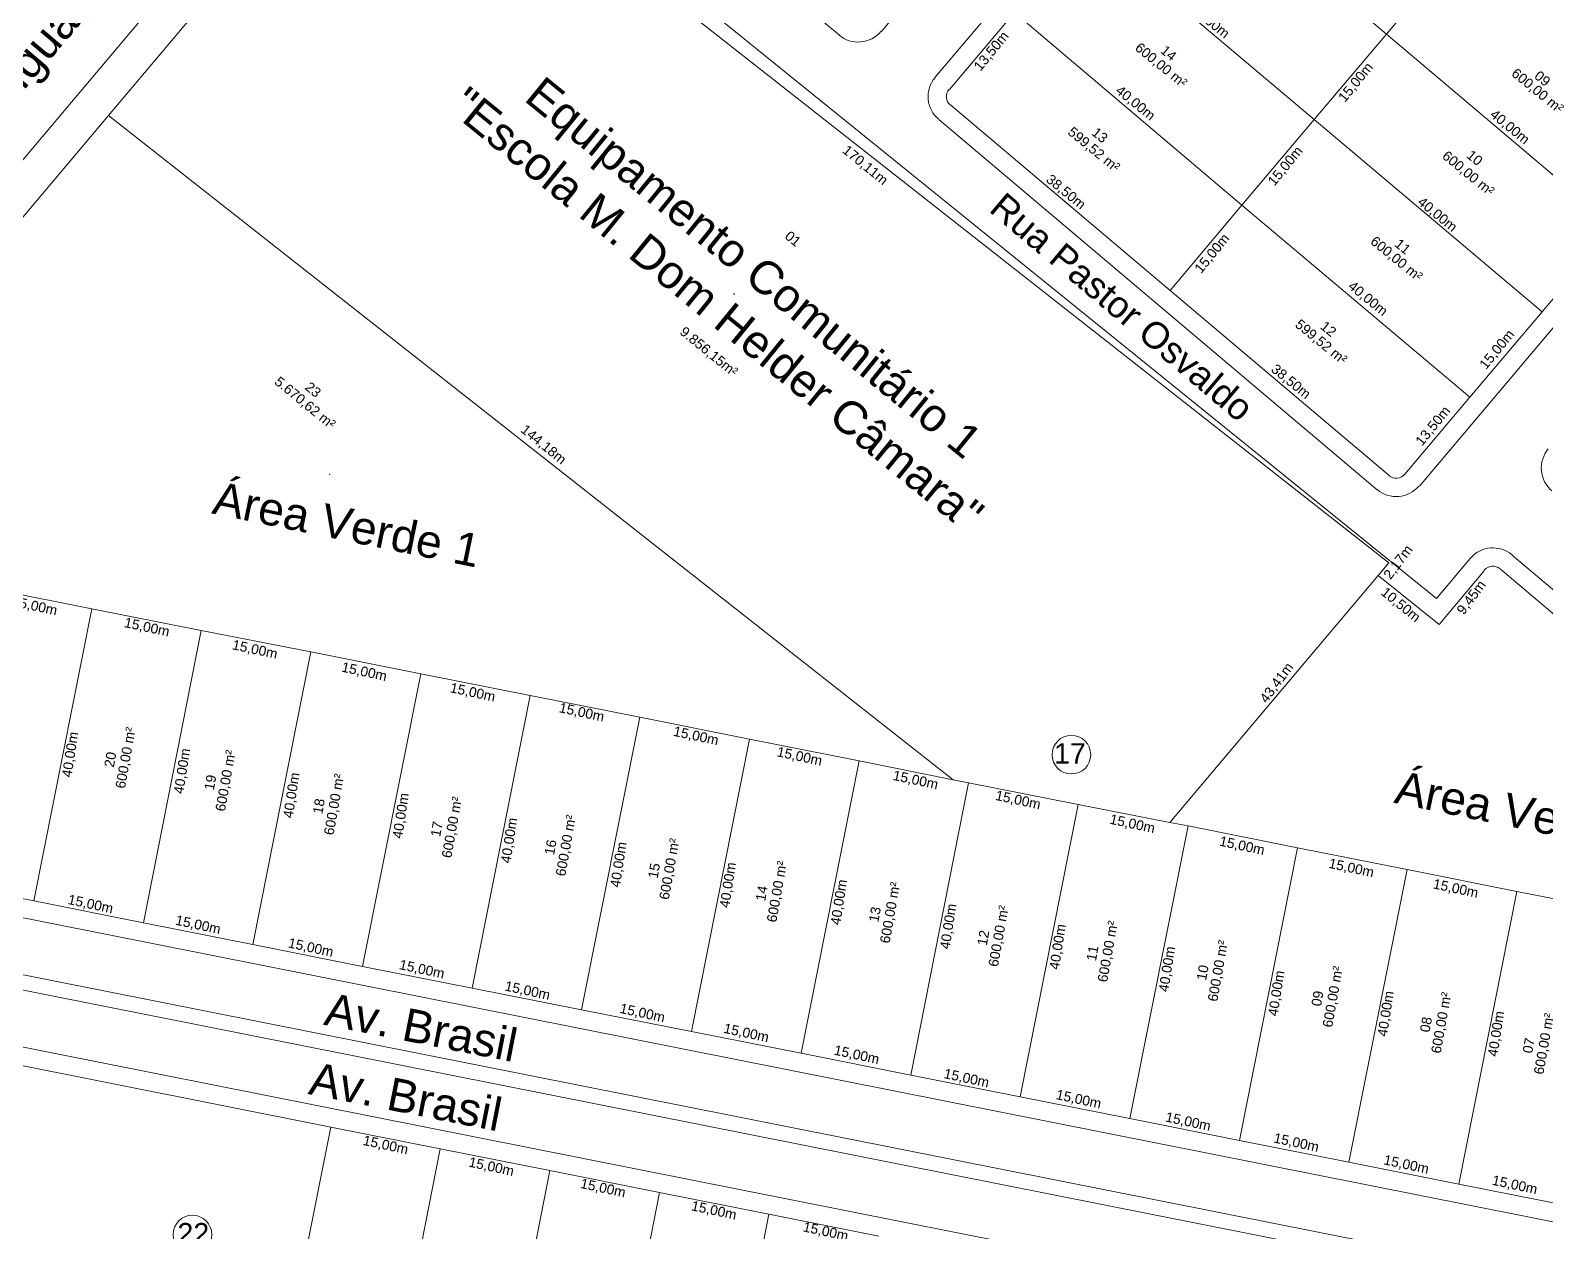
# Model space of a CAD drawing. Header units: metres. Extents: x 3808 to 8215, y 2374 to 6187.
# Drawn here: x 7201.4 to 7405.2, y 3654.9 to 3816.4 of the extents above; entities that cross this region are included whole.
import ezdxf

# ---------------------------------------------------------------- set-up
doc = ezdxf.new("R2010")
doc.units = ezdxf.units.M
for name, color, linetype in [('0 - Cotas', 7, 'Continuous'), ('0 - Nome das Ruas', 7, 'Continuous'), ('0 - Número Dos Lotes', 7, 'Continuous'), ('0 - QUADRAS', 7, 'Continuous'), ('0 - Área Dos Lotes', 1, 'Continuous'), ('PDF_AREA_DOS_LOTES', 5, 'Continuous'), ('PDF_REGIAO_POLILINHAS', 7, 'Continuous')]:
    doc.layers.add(name, color=color, linetype=linetype)
doc.layers.add('PDF_MEIO_FIO', color=7, linetype='Continuous', true_color=0xdd6e00)
doc.layers.add('REGIAO_POLILINHAS', color=7, linetype='Continuous', lineweight=0)
doc.styles.get("Standard").update_dxf_attribs({"font": 'arial.ttf'})

msp = doc.modelspace()

# ---------------------------------------------------------------- hatches: boundary and pattern name
at = {"layer": 'REGIAO_POLILINHAS', "lineweight": 5}
h = msp.add_hatch(dxfattribs=at)
h.set_pattern_fill('ANSI32', color=5, scale=0.2)
h.set_pattern_definition([(45, (-581.274, 256.0805), (-1.3470384, 1.3470384), []), (45, (-580.376, 256.0805), (-1.3470384, 1.3470384), [])])
h.paths.add_polyline_path([(7147.295, 3654.96), (7145.289, 3655.268), (7144.158, 3656.913), (7142.564, 3658.147), (7140.61, 3658.507), (7138.657, 3659.073), (7136.703, 3659.279), (7134.698, 3659.33), (7132.692, 3659.381), (7130.687, 3659.381), (7128.682, 3659.381), (7126.677, 3659.381), (7124.671, 3659.381), (7122.666, 3659.381), (7120.661, 3659.381), (7118.656, 3659.381), (7116.753, 3658.816), (7114.748, 3658.713), (7112.845, 3658.045), (7111.252, 3656.811), (7109.606, 3655.679), (7108.012, 3654.445), (7106.367, 3653.314), (7104.67, 3652.286), (7103.385, 3650.692), (7101.534, 3649.921), (7100.043, 3648.635), (7098.603, 3647.247), (7097.163, 3645.807), (7095.775, 3644.419), (7094.13, 3643.237), (7092.382, 3642.26), (7091.559, 3640.409), (7090.942, 3638.558), (7090.788, 3636.552), (7090.736, 3634.547), (7090.736, 3632.542), (7090.736, 3630.537), (7090.736, 3628.531), (7090.736, 3626.526), (7090.736, 3624.521), (7090.736, 3622.516), (7090.736, 3620.51), (7091.148, 3618.557), (7091.713, 3616.603), (7092.073, 3614.649), (7092.69, 3612.747), (7093.359, 3610.844), (7094.593, 3609.302), (7096.032, 3607.862), (7097.163, 3606.217), (7098.14, 3604.468), (7099.22, 3602.823), (7100.557, 3601.281), (7102.151, 3600.098), (7103.642, 3598.71), (7104.876, 3597.167), (7106.418, 3595.882), (7107.909, 3594.545), (7109.349, 3593.157), (7110.737, 3591.717), (7112.434, 3590.586), (7113.925, 3589.249), (7115.313, 3587.861), (7116.753, 3586.421), (7118.604, 3585.701), (7119.89, 3584.107), (7121.483, 3582.976), (7122.975, 3581.588), (7124.363, 3580.2), (7126.008, 3579.017), (7127.191, 3577.423), (7129.042, 3576.652), (7130.533, 3575.315), (7132.178, 3574.184), (7133.669, 3572.847), (7135.109, 3571.459), (7136.96, 3570.636), (7138.245, 3569.094), (7140.096, 3568.374), (7141.587, 3567.037), (7143.233, 3565.906), (7144.724, 3564.569), (7146.369, 3563.438), (7147.603, 3561.844), (7149.197, 3560.661), (7150.74, 3559.325), (7152.385, 3558.193), (7154.39, 3557.988), (7156.395, 3557.936), (7158.349, 3558.296), (7160.354, 3558.553), (7162.051, 3559.633), (7164.005, 3559.89), (7166.01, 3559.942), (7168.016, 3559.942), (7170.021, 3559.993), (7172.026, 3559.993), (7174.031, 3559.993), (7175.985, 3559.53), (7177.888, 3558.81), (7179.739, 3558.142), (7181.641, 3557.525), (7183.492, 3556.702), (7185.394, 3556.034), (7187.194, 3555.211), (7189.096, 3554.594), (7190.793, 3553.515), (7192.593, 3552.538), (7194.032, 3551.201), (7195.472, 3549.813), (7196.912, 3548.373), (7198.043, 3546.728), (7199.688, 3545.596), (7200.408, 3543.694), (7201.436, 3541.997), (7202.773, 3540.506), (7203.802, 3538.809), (7205.19, 3537.318), (7205.961, 3535.467), (7206.424, 3533.565), (7207.504, 3531.868), (7208.018, 3529.914), (7208.892, 3528.115), (7209.303, 3526.161), (7210.074, 3524.31), (7210.743, 3522.407), (7211.206, 3520.454), (7211.977, 3518.603), (7212.594, 3516.7), (7213.416, 3514.849), (7214.291, 3513.05), (7214.805, 3511.096), (7215.525, 3509.245), (7216.039, 3507.342), (7217.016, 3505.543), (7218.404, 3504.103), (7220.049, 3502.972), (7221.54, 3501.635), (7223.186, 3500.504), (7224.677, 3499.167), (7226.373, 3498.087), (7228.224, 3497.368), (7230.23, 3497.213), (7232.132, 3496.493), (7233.983, 3495.876), (7235.988, 3495.774), (7237.839, 3494.951), (7239.639, 3494.128), (7241.387, 3493.049), (7243.135, 3492.123), (7244.678, 3490.838), (7246.117, 3489.449), (7247.763, 3488.267), (7249.305, 3486.981), (7250.694, 3485.593), (7252.133, 3484.153), (7253.573, 3482.765), (7254.961, 3481.326), (7256.555, 3480.143), (7258.098, 3478.858), (7258.92, 3477.007), (7260.514, 3475.773), (7261.645, 3474.127), (7262.571, 3472.379), (7263.085, 3470.425), (7264.062, 3468.677), (7265.193, 3467.032), (7266.119, 3465.232), (7267.044, 3463.484), (7267.918, 3461.684), (7268.998, 3459.988), (7269.769, 3458.137), (7270.9, 3456.44), (7272.289, 3455.052), (7273.42, 3453.355), (7274.499, 3451.71), (7276.093, 3450.476), (7277.533, 3449.087), (7278.973, 3447.648), (7280.618, 3446.516), (7281.852, 3444.974), (7283.189, 3443.483), (7284.834, 3442.3), (7286.325, 3440.963), (7287.405, 3439.267), (7289.05, 3438.136), (7290.799, 3437.21), (7292.547, 3436.13), (7294.192, 3434.999), (7295.837, 3433.868), (7297.483, 3432.737), (7299.179, 3431.708), (7300.979, 3430.732), (7302.264, 3429.24), (7303.961, 3428.161), (7305.658, 3427.03), (7307.509, 3426.31), (7309.051, 3425.076), (7310.902, 3424.304), (7312.908, 3423.996), (7314.913, 3423.945), (7316.918, 3423.945), (7318.923, 3423.945), (7320.826, 3424.51), (7322.728, 3425.127), (7324.322, 3426.361), (7325.968, 3427.492), (7327.613, 3428.623), (7329.155, 3429.96), (7330.595, 3431.297), (7332.035, 3432.685), (7333.474, 3434.074), (7334.914, 3435.513), (7336.148, 3437.056), (7337.793, 3438.187), (7339.182, 3439.678), (7340.724, 3440.912), (7342.215, 3442.249), (7343.861, 3443.431), (7345.454, 3444.614), (7347.048, 3445.797), (7348.745, 3446.876), (7350.288, 3448.213), (7352.087, 3449.036), (7353.681, 3450.27), (7355.121, 3451.607), (7356.766, 3452.789), (7358.257, 3454.178), (7359.697, 3455.566), (7361.239, 3456.8), (7362.73, 3458.137), (7364.222, 3459.525), (7365.764, 3460.81), (7367.358, 3461.993), (7368.952, 3463.175), (7370.546, 3464.409), (7372.191, 3465.541), (7373.836, 3466.723), (7375.482, 3467.854), (7377.127, 3469.037), (7378.721, 3470.22), (7380.264, 3471.505), (7381.909, 3472.636), (7383.4, 3473.973), (7385.097, 3475.053), (7386.793, 3476.081), (7388.439, 3477.212), (7390.033, 3478.498), (7391.524, 3479.834), (7392.963, 3481.171), (7394.249, 3482.714), (7395.431, 3484.359), (7396.717, 3485.902), (7397.951, 3487.496), (7399.236, 3488.987), (7400.47, 3490.581), (7401.704, 3492.174), (7402.681, 3493.923), (7403.555, 3495.722), (7404.121, 3497.625), (7404.481, 3499.578), (7404.738, 3501.584), (7404.789, 3503.589), (7404.841, 3505.594), (7404.841, 3507.599), (7404.841, 3509.605), (7404.378, 3511.559), (7403.607, 3513.41), (7402.27, 3514.901), (7401.242, 3516.597), (7399.802, 3518.037), (7398.157, 3519.117), (7396.717, 3520.505), (7395.02, 3521.636), (7393.375, 3522.767), (7391.627, 3523.744), (7389.827, 3524.67), (7387.976, 3525.338), (7386.074, 3525.955), (7384.068, 3526.109), (7382.423, 3527.292), (7380.572, 3528.012), (7378.772, 3528.835), (7377.59, 3530.48), (7376.613, 3532.228), (7375.945, 3534.13), (7375.482, 3536.084), (7374.968, 3537.987), (7374.659, 3539.992), (7374.042, 3541.894), (7373.888, 3543.9), (7373.219, 3545.802), (7373.117, 3547.807), (7372.705, 3549.761), (7372.5, 3551.715), (7372.448, 3553.72), (7372.397, 3555.725), (7372.397, 3557.731), (7372.397, 3559.736), (7371.574, 3561.587), (7370.443, 3563.232), (7368.695, 3564.209), (7367.049, 3565.34), (7365.301, 3566.266), (7363.759, 3567.551), (7362.011, 3568.528), (7360.211, 3569.454), (7358.463, 3570.379), (7356.56, 3570.996), (7354.915, 3572.23), (7353.116, 3573.053), (7351.162, 3573.567), (7349.208, 3573.773), (7347.305, 3574.493), (7345.352, 3574.904), (7343.346, 3575.058), (7341.341, 3575.161), (7339.336, 3575.161), (7337.331, 3575.161), (7335.325, 3575.161), (7333.32, 3575.161), (7331.418, 3574.595), (7329.412, 3574.493), (7327.459, 3573.978), (7325.505, 3573.824), (7323.602, 3573.156), (7321.597, 3573.104), (7319.695, 3572.539), (7317.689, 3572.436), (7315.684, 3572.384), (7313.679, 3572.384), (7311.674, 3572.384), (7309.668, 3572.384), (7307.663, 3572.384), (7305.761, 3573.104), (7303.961, 3573.927), (7302.213, 3574.904), (7300.362, 3575.675), (7298.562, 3576.549), (7297.123, 3577.937), (7295.529, 3579.171), (7294.243, 3580.714), (7293.421, 3582.514), (7292.187, 3584.107), (7291.056, 3585.753), (7290.027, 3587.501), (7288.948, 3589.146), (7287.714, 3590.74), (7286.582, 3592.386), (7284.988, 3593.62), (7283.549, 3595.008), (7281.903, 3596.139), (7280.155, 3597.116), (7278.459, 3598.196), (7276.608, 3598.967), (7275.065, 3600.252), (7273.42, 3601.332), (7271.672, 3602.36), (7269.872, 3603.286), (7268.227, 3604.366), (7266.376, 3605.137), (7264.525, 3606.011), (7262.725, 3606.885), (7261.08, 3607.965), (7259.229, 3608.685), (7257.378, 3609.559), (7255.475, 3610.227), (7253.676, 3611.05), (7251.773, 3611.667), (7249.819, 3612.181), (7247.968, 3612.901), (7246.066, 3613.569), (7244.112, 3613.826), (7242.158, 3614.443), (7240.462, 3615.523), (7238.611, 3616.243), (7237.017, 3617.477), (7235.114, 3617.94), (7233.675, 3619.328), (7231.669, 3619.328), (7229.716, 3619.842), (7227.762, 3620.408), (7226.065, 3621.436), (7224.934, 3623.081), (7223.803, 3624.727), (7222.26, 3625.961), (7221.952, 3627.966), (7221.386, 3629.868), (7220.769, 3631.771), (7220.512, 3633.776), (7219.895, 3635.678), (7218.558, 3637.169), (7218.044, 3639.123), (7217.273, 3640.974), (7216.399, 3642.774), (7215.319, 3644.419), (7214.548, 3646.322), (7213.005, 3647.556), (7211.617, 3648.995), (7210.177, 3650.384), (7208.378, 3651.309), (7206.527, 3652.029), (7204.624, 3652.697), (7202.722, 3653.314), (7200.768, 3653.777), (7198.866, 3654.291), (7196.86, 3654.497), (7194.855, 3654.548), (7192.85, 3654.548), (7190.845, 3654.548), (7188.839, 3654.548), (7186.834, 3654.548), (7184.829, 3654.548), (7182.824, 3654.548), (7180.818, 3654.548), (7178.813, 3654.548), (7176.808, 3654.548), (7174.803, 3654.548), (7172.797, 3654.548), (7170.792, 3654.548), (7168.787, 3654.548), (7166.884, 3653.931), (7164.982, 3653.314), (7162.977, 3653.211), (7160.971, 3653.211), (7158.966, 3653.16), (7156.961, 3653.16), (7154.956, 3653.16), (7152.95, 3653.16), (7151.974, 3653.16), (7151.768, 3653.674), (7151.716, 3654.137), (7151.357, 3654.394), (7150.585, 3654.497), (7150.071, 3654.754), (7149.608, 3654.754), (7149.043, 3654.857)])
edge = h.paths.add_edge_path(flags=17)
edge.add_line((7222.214, 3626.258), (7222.26, 3626.218))
h.paths.add_polyline_path([(7132.692, 3659.381), (7118.604, 3659.381), (7134.698, 3659.33)], flags=25)
h.paths.add_polyline_path([(7118.656, 3659.381), (7132.692, 3659.381), (7118.604, 3659.381)], flags=24)
h.paths.add_polyline_path([(7130.687, 3659.381), (7118.656, 3659.381), (7132.692, 3659.381)], flags=24)
h.paths.add_polyline_path([(7130.687, 3659.381), (7118.656, 3659.381), (7128.682, 3659.381)], flags=8)
h.paths.add_polyline_path([(7130.687, 3659.381), (7118.656, 3659.381)], flags=8)
h.paths.add_polyline_path([(7128.682, 3659.381), (7118.656, 3659.381), (7126.677, 3659.381)], flags=8)
h.paths.add_polyline_path([(7128.682, 3659.381), (7118.656, 3659.381)], flags=8)
h.paths.add_polyline_path([(7126.677, 3659.381), (7118.656, 3659.381), (7124.671, 3659.381)], flags=8)
h.paths.add_polyline_path([(7126.677, 3659.381), (7118.656, 3659.381)], flags=8)
h.paths.add_polyline_path([(7124.671, 3659.381), (7118.656, 3659.381), (7122.666, 3659.381)], flags=8)
h.paths.add_polyline_path([(7124.671, 3659.381), (7118.656, 3659.381)], flags=8)
h.paths.add_polyline_path([(7194.855, 3654.548), (7168.735, 3654.548), (7196.86, 3654.497)], flags=25)
h.paths.add_polyline_path([(7168.787, 3654.548), (7194.855, 3654.548), (7168.735, 3654.548)], flags=24)
h.paths.add_polyline_path([(7192.85, 3654.548), (7168.787, 3654.548), (7194.855, 3654.548)], flags=24)
h.paths.add_polyline_path([(7192.85, 3654.548), (7168.787, 3654.548), (7190.845, 3654.548)], flags=8)
h.paths.add_polyline_path([(7192.85, 3654.548), (7168.787, 3654.548)], flags=8)
h.paths.add_polyline_path([(7190.845, 3654.548), (7168.787, 3654.548), (7188.839, 3654.548)], flags=8)
h.paths.add_polyline_path([(7190.845, 3654.548), (7168.787, 3654.548)], flags=8)
h.paths.add_polyline_path([(7188.839, 3654.548), (7168.787, 3654.548), (7186.834, 3654.548)], flags=8)
h.paths.add_polyline_path([(7188.839, 3654.548), (7168.787, 3654.548)], flags=8)
h.paths.add_polyline_path([(7186.834, 3654.548), (7168.787, 3654.548), (7184.829, 3654.548)], flags=8)
h.paths.add_polyline_path([(7186.834, 3654.548), (7168.787, 3654.548)], flags=8)
h.paths.add_polyline_path([(7184.829, 3654.548), (7168.787, 3654.548), (7182.824, 3654.548)], flags=8)
h.paths.add_polyline_path([(7184.829, 3654.548), (7168.787, 3654.548)], flags=8)
h.paths.add_polyline_path([(7333.32, 3575.161), (7343.346, 3575.058), (7332.96, 3575.058)], flags=25)
h.paths.add_polyline_path([(7341.341, 3575.161), (7333.32, 3575.161), (7343.346, 3575.058)], flags=24)
h.paths.add_polyline_path([(7341.341, 3575.161), (7333.32, 3575.161), (7339.336, 3575.161)], flags=8)
h.paths.add_polyline_path([(7341.341, 3575.161), (7333.32, 3575.161)], flags=8)
h.paths.add_polyline_path([(7339.336, 3575.161), (7333.32, 3575.161), (7337.331, 3575.161)], flags=8)
h.paths.add_polyline_path([(7339.336, 3575.161), (7333.32, 3575.161)], flags=8)
h.paths.add_polyline_path([(7337.331, 3575.161), (7333.32, 3575.161), (7335.325, 3575.161)], flags=8)
h.paths.add_polyline_path([(7337.331, 3575.161), (7333.32, 3575.161)], flags=8)
h.paths.add_polyline_path([(7318.923, 3423.945), (7316.918, 3423.945), (7314.913, 3423.945)], flags=24)
h.paths.add_polyline_path([(7318.923, 3423.945), (7316.918, 3423.945)], flags=8)
h.paths.add_polyline_path([(7314.913, 3423.945), (7318.923, 3423.945)], flags=25)

# ---------------------------------------------------------------- linework, layer by layer
at = {"layer": '0 - QUADRAS', "color": 7, "lineweight": 5}
for centre in [(7341.385, 3719.043), (7223.187, 3654.549)]:
    msp.add_circle(centre, 2.597, dxfattribs=at)
at = {"layer": 'PDF_AREA_DOS_LOTES', "lineweight": 5, "transparency": 33554559}
for points in [[(7295.889, 3780.93), (7296.043, 3781.085), (7296.043, 3780.828), (7296.146, 3780.982)], [(7241.541, 3756.713), (7241.644, 3756.816), (7241.644, 3756.61), (7241.747, 3756.713)]]:
    msp.add_solid(points, dxfattribs=at)
at = {"layer": 'PDF_MEIO_FIO', "lineweight": 5}
for p, q in [((7388.182, 3755.119), (7499.293, 3886.797)), ((7315.787, 3816.202), (7352.653, 3859.855)), ((7363.142, 3857.541), (7323.088, 3810.084)), ((7158.452, 3749.361), (7245.346, 3852.297)), ((7250.899, 3852.811), (7390.495, 3740.054)), ((7300.979, 3823.452), (7310.183, 3815.74)), ((7323.551, 3804.428), (7382.526, 3754.657)), ((7466.129, 3690.591), (7400.676, 3745.864)), ((7390.495, 3740.054), (7395.02, 3745.402)), ((7530.349, 3631.616), (7163.799, 3704.371)), ((7159.326, 3697.584), (7527.11, 3624.624)), ((7525.618, 3622.876), (7157.835, 3695.836)), ((7517.289, 3616.86), (7150.534, 3689.614))]:
    msp.add_line(p, q, dxfattribs=at)
for centre, start, end in [((7312.728, 3818.799), 229.82796, 319.82906), ((7326.096, 3807.487), 139.82781, 229.82827), ((7408.568, 3757.562), 139.8277, 229.82941), ((7385.071, 3757.716), 229.8277, 319.82941), ((7398.079, 3742.856), 49.8338, 139.82882)]:
    msp.add_arc(centre, 3.985, start, end, dxfattribs=at)
at = {"layer": 'PDF_REGIAO_POLILINHAS', "lineweight": 5}
for p, q in [((7211.874, 3804.942), (7250.025, 3850.086)), ((7250.025, 3850.086), (7384.068, 3744.836)), ((7353.116, 3841.756), (7383.76, 3815.894)), ((7383.76, 3815.894), (7353.116, 3841.756)), ((7343.398, 3830.239), (7374.042, 3804.428)), ((7374.042, 3804.428), (7343.398, 3830.239)), ((7383.76, 3815.894), (7393.426, 3827.36)), ((7393.426, 3827.36), (7383.76, 3815.894)), ((7324.991, 3808.438), (7333.731, 3818.773)), ((7333.731, 3818.773), (7364.324, 3792.911)), ((7364.324, 3792.911), (7333.731, 3818.773)), ((7374.042, 3804.428), (7383.76, 3815.894)), ((7383.76, 3815.894), (7374.042, 3804.428)), ((7383.76, 3815.894), (7414.353, 3790.031)), ((7414.353, 3790.031), (7383.76, 3815.894)), ((7164.005, 3748.178), (7211.874, 3804.942)), ((7211.874, 3804.942), (7325.505, 3715.683)), ((7325.505, 3715.683), (7211.874, 3804.942)), ((7354.658, 3781.445), (7325.196, 3806.33)), ((7364.324, 3792.911), (7374.042, 3804.428)), ((7374.042, 3804.428), (7364.324, 3792.911)), ((7374.042, 3804.428), (7404.686, 3778.565)), ((7404.686, 3778.565), (7374.042, 3804.428)), ((7354.658, 3781.445), (7364.324, 3792.911)), ((7364.324, 3792.911), (7354.658, 3781.445)), ((7364.324, 3792.911), (7394.969, 3767.099)), ((7394.969, 3767.099), (7364.324, 3792.911)), ((7414.353, 3790.031), (7404.686, 3778.565)), ((7384.12, 3756.559), (7354.658, 3781.445)), ((7404.686, 3778.565), (7394.969, 3767.099)), ((7394.969, 3767.099), (7386.228, 3756.765)), ((7384.068, 3744.836), (7382.629, 3743.139)), ((7390.855, 3736.558), (7396.923, 3743.756)), ((7399.082, 3743.962), (7465.41, 3687.918)), ((7354.607, 3709.924), (7382.629, 3743.139)), ((7382.629, 3743.139), (7354.607, 3709.924)), ((7382.629, 3743.139), (7390.855, 3736.558)), ((7194.906, 3741.597), (7209.663, 3738.666)), ((7209.663, 3738.666), (7194.906, 3741.597)), ((7209.663, 3738.666), (7201.848, 3699.384)), ((7201.848, 3699.384), (7209.663, 3738.666)), ((7209.663, 3738.666), (7224.368, 3735.735)), ((7224.368, 3735.735), (7209.663, 3738.666)), ((7224.368, 3735.735), (7216.604, 3696.453)), ((7216.604, 3696.453), (7224.368, 3735.735)), ((7224.368, 3735.735), (7239.125, 3732.856)), ((7239.125, 3732.856), (7224.368, 3735.735)), ((7239.125, 3732.856), (7231.309, 3693.522)), ((7231.309, 3693.522), (7239.125, 3732.856)), ((7239.125, 3732.856), (7253.881, 3729.925)), ((7253.881, 3729.925), (7239.125, 3732.856)), ((7253.881, 3729.925), (7246.066, 3690.591)), ((7246.066, 3690.591), (7253.881, 3729.925)), ((7253.881, 3729.925), (7268.587, 3726.994)), ((7268.587, 3726.994), (7253.881, 3729.925)), ((7268.587, 3726.994), (7260.823, 3687.661)), ((7260.823, 3687.661), (7268.587, 3726.994)), ((7268.587, 3726.994), (7283.343, 3724.064)), ((7283.343, 3724.064), (7268.587, 3726.994)), ((7283.343, 3724.064), (7275.528, 3684.73)), ((7275.528, 3684.73), (7283.343, 3724.064)), ((7283.343, 3724.064), (7298.1, 3721.133)), ((7298.1, 3721.133), (7283.343, 3724.064)), ((7298.1, 3721.133), (7290.284, 3681.851)), ((7290.284, 3681.851), (7298.1, 3721.133)), ((7298.1, 3721.133), (7312.856, 3718.202)), ((7312.856, 3718.202), (7298.1, 3721.133)), ((7312.856, 3718.202), (7305.041, 3678.92)), ((7305.041, 3678.92), (7312.856, 3718.202)), ((7312.856, 3718.202), (7325.505, 3715.683)), ((7325.505, 3715.683), (7312.856, 3718.202)), ((7327.561, 3715.271), (7319.798, 3675.989)), ((7319.798, 3675.989), (7327.561, 3715.271)), ((7325.505, 3715.683), (7327.561, 3715.271)), ((7327.561, 3715.271), (7325.505, 3715.683)), ((7327.561, 3715.271), (7342.318, 3712.341)), ((7342.318, 3712.341), (7327.561, 3715.271)), ((7342.318, 3712.341), (7334.503, 3673.058)), ((7334.503, 3673.058), (7342.318, 3712.341)), ((7342.318, 3712.341), (7354.607, 3709.924)), ((7354.607, 3709.924), (7342.318, 3712.341)), ((7357.075, 3709.461), (7349.259, 3670.128)), ((7349.259, 3670.128), (7357.075, 3709.461)), ((7354.607, 3709.924), (7357.075, 3709.461)), ((7357.075, 3709.461), (7354.607, 3709.924)), ((7357.075, 3709.461), (7371.78, 3706.531)), ((7371.78, 3706.531), (7357.075, 3709.461)), ((7371.78, 3706.531), (7364.016, 3667.197)), ((7364.016, 3667.197), (7371.78, 3706.531)), ((7371.78, 3706.531), (7386.536, 3703.6)), ((7386.536, 3703.6), (7371.78, 3706.531)), ((7386.536, 3703.6), (7378.721, 3664.266)), ((7378.721, 3664.266), (7386.536, 3703.6)), ((7401.293, 3700.669), (7386.536, 3703.6)), ((7386.536, 3703.6), (7401.293, 3700.669)), ((7201.848, 3699.384), (7187.091, 3702.314)), ((7216.604, 3696.453), (7201.848, 3699.384)), ((7393.478, 3661.335), (7401.293, 3700.669)), ((7401.293, 3700.669), (7393.478, 3661.335)), ((7401.293, 3700.669), (7415.998, 3697.738)), ((7415.998, 3697.738), (7401.293, 3700.669)), ((7231.309, 3693.522), (7216.604, 3696.453)), ((7246.066, 3690.591), (7231.309, 3693.522)), ((7260.823, 3687.661), (7246.066, 3690.591)), ((7151.048, 3686.992), (7241.798, 3668.996)), ((7275.528, 3684.73), (7260.823, 3687.661)), ((7290.284, 3681.851), (7275.528, 3684.73)), ((7305.041, 3678.92), (7290.284, 3681.851)), ((7319.798, 3675.989), (7305.041, 3678.92)), ((7334.503, 3673.058), (7319.798, 3675.989)), ((7349.259, 3670.128), (7334.503, 3673.058)), ((7233.983, 3629.663), (7241.798, 3668.996)), ((7241.798, 3668.996), (7233.983, 3629.663)), ((7241.798, 3668.996), (7256.504, 3666.066)), ((7364.016, 3667.197), (7349.259, 3670.128)), ((7378.721, 3664.266), (7364.016, 3667.197)), ((7256.504, 3666.066), (7248.74, 3626.732)), ((7248.74, 3626.732), (7256.504, 3666.066)), ((7256.504, 3666.066), (7271.26, 3663.135)), ((7393.478, 3661.335), (7378.721, 3664.266)), ((7271.26, 3663.135), (7263.445, 3623.801)), ((7263.445, 3623.801), (7271.26, 3663.135)), ((7271.26, 3663.135), (7286.017, 3660.204)), ((7286.017, 3660.204), (7278.201, 3620.87)), ((7278.201, 3620.87), (7286.017, 3660.204)), ((7286.017, 3660.204), (7300.722, 3657.273)), ((7408.234, 3658.405), (7393.478, 3661.335)), ((7300.722, 3657.273), (7292.958, 3617.991)), ((7292.958, 3617.991), (7300.722, 3657.273)), ((7300.722, 3657.273), (7315.479, 3654.343))]:
    msp.add_line(p, q, dxfattribs=at)
for centre, start, end in [((7326.096, 3807.487), 139.8288, 229.82835), ((7385.071, 3757.716), 229.82568, 319.82882), ((7398.079, 3742.856), 49.83284, 139.82767)]:
    msp.add_arc(centre, 1.517, start, end, dxfattribs=at)

# ---------------------------------------------------------------- texts
at = {"layer": '0 - Cotas', "lineweight": 5}
for s, rotation, p in [('40,00m', 320.78171, (7357.23, 3819.115)), ('13,50m', 50.78171, (7329.165, 3810.819)), ('15,00m', 50.78171, (7378.165, 3806.63)), ('40,00m', 320.78171, (7347.226, 3808.087)), ('40,00m', 320.78171, (7397.573, 3804.881)), ('170,11m', 320.78171, (7310.491, 3800.059)), ('15,00m', 50.78171, (7368.69, 3795.378)), ('38,50m', 320.78171, (7337.878, 3796.14)), ('40,00m', 320.78171, (7387.831, 3793.116)), ('15,00m', 50.78171, (7358.843, 3783.628)), ('40,00m', 320.78171, (7378.489, 3781.806)), ('15,00m', 50.78171, (7397.156, 3770.724)), ('38,50m', 320.78171, (7368.134, 3770.652)), ('13,50m', 50.78171, (7388.553, 3760.444)), ('144,18m', 320.78171, (7267.229, 3762.511)), ('2,17m', 53.26691, (7384.301, 3742.476)), ('9,45m', 53.26691, (7394.141, 3737.74)), ('15,00m', 347.83357, (7198.827, 3739.057)), ('10,50m', 320.78171, (7382.908, 3740.659)), ('15,00m', 347.83357, (7213.924, 3736.211)), ('15,00m', 347.83357, (7228.452, 3733.223)), ('15,00m', 347.83357, (7243.153, 3730.225)), ('43,41m', 53.26691, (7367.651, 3725.86)), ('15,00m', 347.83357, (7257.741, 3727.453)), ('15,00m', 347.83357, (7272.393, 3724.77)), ('40,00m', 81.23558, (7206.904, 3715.925)), ('15,00m', 347.83357, (7287.766, 3721.602)), ('40,00m', 81.23558, (7221.95, 3713.694)), ('15,00m', 347.83357, (7301.691, 3718.847)), ('40,00m', 81.23558, (7236.661, 3710.445)), ('15,00m', 347.83357, (7317.293, 3715.668)), ('40,00m', 81.23558, (7251.37, 3707.701)), ('15,00m', 347.83357, (7331.08, 3712.982)), ('40,00m', 81.23558, (7265.939, 3704.374)), ('15,00m', 347.83357, (7346.453, 3709.784)), ('40,00m', 81.23558, (7280.649, 3701.125)), ('15,00m', 347.83357, (7361.2, 3706.837)), ('15,00m', 347.83357, (7375.898, 3703.855)), ('40,00m', 81.23558, (7295.358, 3698.381)), ('40,00m', 81.23558, (7310.286, 3696.075)), ('15,00m', 347.83357, (7389.934, 3701.095)), ('15,00m', 347.83357, (7206.345, 3698.992)), ('40,00m', 81.23558, (7324.997, 3692.825)), ('15,00m', 347.83357, (7220.805, 3696.211)), ('40,00m', 81.23558, (7339.705, 3690.082)), ('15,00m', 347.83357, (7235.963, 3693.154)), ('40,00m', 81.23558, (7354.407, 3687.082)), ('15,00m', 347.83357, (7250.907, 3690.239)), ('40,00m', 81.23558, (7369.117, 3683.832)), ('15,00m', 347.83357, (7265.099, 3687.365)), ('40,00m', 81.23558, (7383.826, 3681.088)), ('15,00m', 347.83357, (7280.555, 3684.359)), ('15,00m', 347.83357, (7294.532, 3681.682)), ('40,00m', 81.23558, (7398.67, 3678.392)), ('15,00m', 347.83357, (7309.372, 3678.744)), ('15,00m', 347.83357, (7324.144, 3675.601)), ('15,00m', 347.83357, (7339.228, 3672.772)), ('15,00m', 347.83357, (7353.953, 3669.761)), ('15,00m', 347.83357, (7246.027, 3666.612)), ('15,00m', 347.83357, (7368.499, 3666.941)), ('15,00m', 347.83357, (7260.245, 3663.701)), ('15,00m', 347.83357, (7383.293, 3663.998)), ('15,00m', 347.83357, (7397.881, 3661.261)), ('15,00m', 347.83357, (7275.264, 3660.828)), ('15,00m', 347.83357, (7290.184, 3657.829)), ('15,00m', 347.83357, (7305.207, 3654.996))]:
    msp.add_text(s, height=1.3224, rotation=rotation, dxfattribs=at).set_placement(p)
at = {"layer": '0 - Nome das Ruas', "lineweight": 5}
for s, height, rotation, p in [('Rua Foz do Iguaçú', 4.42644, 49.70173, (7178.609, 3782.446)), ('"Escola M. Dom Helder Câmara"', 4.42644, 320.78171, (7257.514, 3805.669)), ('Equipamento Comunitário 1', 4.42644, 320.78171, (7267.627, 3807.035)), ('Rua Pastor Osvaldo', 3.54115, 319.8013, (7330.149, 3792.143)), ('Área Verde 1', 4.42644, 348.4361, (7225.667, 3751.484)), ('Área Verde 2', 4.42644, 348.4361, (7384.64, 3712.597)), ('Av. Brasil', 4.4264, 348.86652, (7240.704, 3682.766)), ('Av. Brasil', 4.4264, 348.86652, (7238.639, 3673.449))]:
    msp.add_text(s, height=height, rotation=rotation, dxfattribs=at).set_placement(p)
at = {"layer": '0 - Número Dos Lotes', "lineweight": 5}
for s, rotation, p in [('14', 320.78171, (7353.254, 3813.48)), ('09', 320.78171, (7403.531, 3810.056)), ('13', 320.78171, (7344.006, 3802.45)), ('10', 320.78171, (7394.418, 3799.396)), ('11', 320.78171, (7384.745, 3787.481)), ('12', 320.78171, (7374.75, 3776.407)), ('20', 79.9078, (7212.6, 3717.257)), ('19', 79.9078, (7226.052, 3714.181)), ('18', 79.9078, (7240.644, 3710.992)), ('17', 79.9078, (7256.491, 3707.917)), ('16', 79.9078, (7271.809, 3705.469)), ('15', 79.9078, (7285.732, 3702.317)), ('14', 79.9078, (7300.198, 3699.274)), ('13', 79.9078, (7315.426, 3696.449)), ('12', 79.9078, (7330.002, 3693.297)), ('11', 79.9078, (7344.686, 3691.232)), ('10', 79.9078, (7359.501, 3688.622)), ('09', 79.9078, (7374.947, 3685.144)), ('08', 79.9078, (7389.539, 3681.65)), ('07', 79.9078, (7403.353, 3678.825))]:
    msp.add_text(s, height=1.3224, rotation=rotation, dxfattribs=at).set_placement(p)
at = {"layer": '0 - QUADRAS', "lineweight": 5}
for s, p in [('17', (7339.053, 3717.834)), ('22', (7221.162, 3653.339))]:
    msp.add_text(s, height=2.7551, dxfattribs=at).set_placement(p)
at = {"layer": '0 - Área Dos Lotes', "lineweight": 5}
for s, height, rotation, p in [('600,00 m²', 1.3224, 320.78171, (7349.831, 3813.849)), ('600,00 m²', 1.3224, 320.78171, (7400.455, 3810.403)), ('599,52 m²', 1.3224, 320.78171, (7340.791, 3802.523)), ('600,00 m²', 1.3224, 320.78171, (7391.136, 3799.306)), ('01', 1.3224, 320.78171, (7302.741, 3788.527)), ('600,00 m²', 1.3224, 320.78171, (7381.483, 3787.828)), ('9.856,15m²', 1.3224, 320.78171, (7288.608, 3775.673)), ('599,52 m²', 1.3224, 320.78171, (7371.356, 3776.662)), ('5.670,62 m²', 1.32245, 320.78171, (7234.107, 3768.957)), ('23', 1.3224, 320.78171, (7238.201, 3768.242)), ('600,00 m²', 1.3224, 79.9078, (7214.1, 3714.413)), ('600,00 m²', 1.3224, 79.9078, (7227.553, 3711.338)), ('600,00 m²', 1.3224, 79.9078, (7242.145, 3708.149)), ('600,00 m²', 1.3224, 79.9078, (7257.991, 3705.073)), ('600,00 m²', 1.3224, 79.9078, (7273.309, 3702.625)), ('600,00 m²', 1.3224, 79.9078, (7287.232, 3699.473)), ('600,00 m²', 1.3224, 79.9078, (7301.699, 3696.431)), ('600,00 m²', 1.3224, 79.9078, (7316.927, 3693.605)), ('600,00 m²', 1.3224, 79.9078, (7331.503, 3690.453)), ('600,00 m²', 1.3224, 79.9078, (7346.187, 3688.389)), ('600,00 m²', 1.3224, 79.9078, (7361.002, 3685.778)), ('600,00 m²', 1.3224, 79.9078, (7376.448, 3682.301)), ('600,00 m²', 1.3224, 79.9078, (7391.04, 3678.807)), ('600,00 m²', 1.3224, 79.9078, (7404.854, 3675.981))]:
    msp.add_text(s, height=height, rotation=rotation, dxfattribs=at).set_placement(p)

doc.saveas('drawing.dxf')
